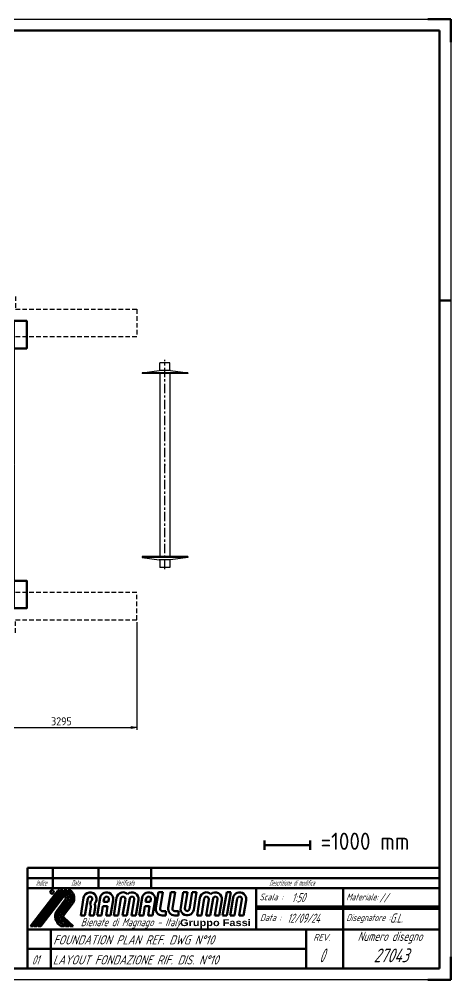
# Model space of a CAD drawing. Header units: millimetres. Extents: x 0 to 42000, y 0 to 21000.
# Drawn here: x 32568 to 42000, y 0 to 21000 of the extents above; entities that cross this region are included whole.
import ezdxf
from ezdxf.enums import TextEntityAlignment as Align

# ---------------------------------------------------------------- set-up
doc = ezdxf.new("R2010")
doc.units = ezdxf.units.MM
doc.header["$LTSCALE"] = 50
for name, pattern in [('ACISOWELD', [3, 2, -1]), ('AM_ISO08W050x2', [9, 6, -0.75, 1.5, -0.75]), ('CENTER', [7, 4, -1, 1, -1]), ('DAPIANO', [0])]:
    doc.linetypes.add(name, pattern=pattern)
for name, color, linetype, lineweight in [('AM_0', 7, 'Continuous', 50), ('AM_3', 6, 'ACISOWELD', 25), ('AM_4', 3, 'Continuous', 25), ('AM_5', 3, 'Continuous', 25), ('AM_7', 4, 'CENTER', 25), ('AM_BOR', 7, 'Continuous', 50)]:
    doc.layers.add(name, color=color, linetype=linetype, lineweight=lineweight)
doc.styles.get("Standard").update_dxf_attribs({"font": 'ISOCP.SHX'})
doc.dimstyles.new('AM_ISO$0', dxfattribs={"dimtxt": 3.5, "dimasz": 2.5, "dimexe": 1, "dimexo": 1, "dimgap": 1, "dimtad": 1, "dimdsep": 46, "dimtxsty": 'Standard', "dimblk": 'CLOSED', "dimcen": 0, "dimclrd": 256, "dimclre": 256, "dimclrt": 2, "dimadec": 0, "dimazin": 2, "dimtp": 0.1, "dimtm": 0.1, "dimtfac": 0.71, "dimtmove": 0, "dimatfit": 3, "dimfxl": 0, "dimlwd": -1, "dimlwe": -1, "dimarcsym": 1})

# ---------------------------------------------------------------- blocks, each defined once
blk = doc.blocks.new('A2-A1')
for p, q in [((835, 415), (5, 415)), ((835, 5), (835, 415)), ((5, 5), (835, 5))]:
    blk.add_line(p, q)
at = {"color": 2}
blk.add_line((840, 297), (835, 297), dxfattribs=at)
at = {"layer": 'AM_BOR', "color": 1, "lineweight": 25}
for p, q in [((0, 420), (840, 420)), ((840, 420), (840, 0)), ((840, 0), (0, 0))]:
    blk.add_line(p, q, dxfattribs=at)
at = {"layer": 'AM_BOR'}
for p, q in [((840, 420), (830, 420)), ((840, 410), (840, 420)), ((840, 0), (840, 10)), ((840, 0), (830, 0))]:
    blk.add_line(p, q, dxfattribs=at)
blk = doc.blocks.new('RAMALLUMIN')
at = {"color": 7, "linetype": 'Continuous'}
for p, q in [((0, 44), (-180, 44)), ((-169, 44), (-169, 35)), ((-149, 44), (-149, 35)), ((-126, 44), (-126, 35)), ((0, 35), (-180, 35)), ((-80, 35), (-80, 17)), ((-42, 35), (-42, 27)), ((-155.54, 30.83), (-156.78, 23.17)), ((-153.69, 30.53), (-154.91, 23.17)), ((-152.41, 29.4), (-152.67, 27.78)), ((-148.31, 30.83), (-149.55, 23.17)), ((-146.45, 30.58), (-146.78, 29.06)), ((-144.49, 30.12), (-144.76, 29.06)), ((-142.63, 29.88), (-143.79, 23.17)), ((-141.08, 30.83), (-142.32, 23.17)), ((-139.23, 30.53), (-140.45, 23.17)), ((-137.24, 30.2), (-138.43, 23.17)), ((-135.34, 30.53), (-136.56, 23.17)), ((-133.36, 30.2), (-134.54, 23.17)), ((-131.51, 29.88), (-132.67, 23.17)), ((-129.96, 30.83), (-131.2, 23.17)), ((-128.11, 30.58), (-128.43, 29.06)), ((-126.14, 30.12), (-126.41, 29.06)), ((-124.28, 29.88), (-125.44, 23.17)), ((-123.93, 26.54), (-122.77, 33.25)), ((-122.77, 33.25), (-120.9, 33.25)), ((-122.08, 26.21), (-120.9, 33.25)), ((-118.5, 26.53), (-117.34, 33.25)), ((-117.34, 33.25), (-115.47, 33.25)), ((-116.65, 26.21), (-115.47, 33.25)), ((-113.07, 26.54), (-111.91, 33.25)), ((-111.91, 33.25), (-110.04, 33.25)), ((-111.22, 26.21), (-110.04, 33.25)), ((-109.24, 25.88), (-108.02, 33.25)), ((-108.02, 33.25), (-106.15, 33.25)), ((-107.39, 25.59), (-106.15, 33.25)), ((-104.64, 30.83), (-105.88, 23.17)), ((-102.79, 30.53), (-104.01, 23.17)), ((-100.81, 30.2), (-101.99, 23.17)), ((-98.91, 30.53), (-100.12, 23.17)), ((-96.92, 30.2), (-98.1, 23.17)), ((-95.07, 29.88), (-96.23, 23.17)), ((-92.96, 33.25), (-94.76, 23.17)), ((-92.96, 33.25), (-91.09, 33.25)), ((-91.09, 33.25), (-92.89, 23.17)), ((-90.18, 30.83), (-91.42, 23.17)), ((-88.33, 30.53), (-89.55, 23.17)), ((-86.35, 30.2), (-87.53, 23.17)), ((-84.5, 29.88), (-85.66, 23.17)), ((-152.3, 26.83), (-152.89, 23.17)), ((-150.46, 26.52), (-151.02, 23.17)), ((-147.08, 27.2), (-147.68, 23.17)), ((-145.06, 27.2), (-147.08, 27.2)), ((-144.76, 29.06), (-146.78, 29.06)), ((-145.06, 27.2), (-145.66, 23.17)), ((-128.73, 27.2), (-129.33, 23.17)), ((-126.71, 27.2), (-128.73, 27.2)), ((-126.41, 29.06), (-128.43, 29.06)), ((-126.71, 27.2), (-127.31, 23.17)), ((-42, 26), (-42, 0)), ((-154.91, 23.17), (-156.78, 23.17)), ((-152.89, 23.17), (-151.02, 23.17)), ((-149.55, 23.17), (-147.68, 23.17)), ((-145.66, 23.17), (-143.79, 23.17)), ((-142.32, 23.17), (-140.45, 23.17)), ((-138.43, 23.17), (-136.56, 23.17)), ((-134.54, 23.17), (-132.67, 23.17)), ((-131.2, 23.17), (-129.33, 23.17)), ((-127.31, 23.17), (-125.44, 23.17)), ((-121.09, 25.04), (-119.51, 25.04)), ((-121.09, 23.17), (-119.51, 23.17)), ((-119.51, 25.04), (-119.51, 23.17)), ((-115.66, 25.04), (-114.08, 25.04)), ((-115.66, 23.17), (-114.08, 23.17)), ((-114.08, 25.04), (-114.08, 23.17)), ((-105.88, 23.17), (-104.01, 23.17)), ((-101.99, 23.17), (-100.12, 23.17)), ((-98.1, 23.17), (-96.23, 23.17)), ((-94.76, 23.17), (-92.89, 23.17)), ((-91.42, 23.17), (-89.55, 23.17)), ((-87.53, 23.17), (-85.66, 23.17)), ((0, 17), (-180, 17)), ((-169.8, 0), (-169.8, 17)), ((-58.25, 17), (-58.25, 0))]:
    blk.add_line(p, q, dxfattribs=at)
at = {"linetype": 'DAPIANO'}
blk.add_line((-180, 44), (-180, 0), dxfattribs=at)
at = {"color": 3, "linetype": 'Continuous'}
for p, q in [((0, 39.5), (-180, 39.5)), ((-166.96, 33.81), (-178.74, 18.46)), ((-165.81, 33.8), (-177.59, 18.46)), ((-165.67, 34.09), (-164.52, 34.09)), ((-163.37, 31.08), (-165.67, 34.09)), ((-162.64, 31.63), (-164.52, 34.09)), ((-163.97, 34.09), (-162.83, 34.09)), ((-162.3, 31.9), (-163.97, 34.09)), ((-161.58, 32.45), (-162.83, 34.09)), ((-162.28, 34.09), (-161.13, 34.09)), ((-161.23, 32.72), (-162.28, 34.09)), ((-160.51, 33.27), (-161.13, 34.09)), ((-165.54, 33.45), (-177.05, 18.46)), ((-164.96, 32.7), (-175.89, 18.46)), ((-164.69, 32.34), (-175.35, 18.46)), ((-164.12, 31.59), (-174.2, 18.46)), ((-167.09, 25.36), (-163.37, 30.21)), ((-162.64, 29.66), (-166.37, 24.8)), ((-164.96, 32.7), (-165.54, 33.45)), ((-164.12, 31.59), (-164.69, 32.34)), ((-162.3, 29.39), (-166.02, 24.54)), ((-161.58, 28.83), (-165.3, 23.99)), ((-164.96, 23.72), (-161.23, 28.57)), ((-160.51, 28.01), (-164.24, 23.17)), ((0, 27), (-80, 27)), ((0, 26), (-80, 26)), ((-165.05, 21.2), (-162.02, 18.46)), ((-164.76, 21.52), (-161.38, 18.46)), ((-164.15, 22.19), (-160.02, 18.46)), ((-177.59, 18.46), (-178.74, 18.46)), ((-175.89, 18.46), (-177.05, 18.46)), ((-174.2, 18.46), (-175.35, 18.46)), ((-166.56, 19.52), (-165.39, 18.46)), ((-165.95, 20.2), (-164.03, 18.46)), ((-165.66, 20.52), (-163.38, 18.46)), ((-164.03, 18.46), (-165.39, 18.46)), ((-162.02, 18.46), (-163.38, 18.46)), ((-160.02, 18.46), (-161.38, 18.46)), ((-180, 8.5), (-58.25, 8.5))]:
    blk.add_line(p, q, dxfattribs=at)
blk.add_circle((-169.27, 33.38), 0.797, dxfattribs=at)
for centre, radius, start, end in [((-166.39, 33.38), 0.716, 37.0199, 142.98), ((-163.94, 30.65), 0.714, 322.471, 37.437), ((-163.93, 30.65), 1.62, 322.481, 37.4257), ((-163.94, 30.65), 2.06, 322.479, 37.4362), ((-163.94, 30.65), 2.97, 322.454, 37.471), ((-163.94, 30.65), 3.41, 322.445, 37.4711), ((-163.94, 30.65), 4.32, 322.454, 37.4451), ((-163.67, 22.73), 4.32, 142.447, 227.885), ((-163.67, 22.73), 3.41, 142.481, 227.842), ((-163.67, 22.73), 2.97, 142.472, 227.803), ((-163.67, 22.73), 2.06, 142.454, 227.876), ((-163.67, 22.73), 1.63, 142.445, 227.849), ((-163.67, 22.73), 0.722, 142.454, 227.902)]:
    blk.add_arc(centre, radius, start, end, dxfattribs=at)
at = {"color": 7, "linetype": 'Continuous'}
for centre, radius, start, end in [((-152.7, 30.37), 2.88, 313.405, 170.827), ((-152.7, 30.37), 1.01, 286.495, 170.628), ((-145.47, 30.37), 2.88, 350.208, 170.835), ((-145.47, 30.37), 1.01, 345.758, 168.018), ((-138.24, 30.37), 2.88, 47.375, 170.82), ((-138.24, 30.37), 1.01, 350.428, 170.643), ((-134.35, 30.37), 2.88, 350.199, 132.556), ((-134.35, 30.37), 1.01, 350.428, 170.634), ((-127.12, 30.37), 2.88, 350.208, 170.835), ((-127.12, 30.37), 1.01, 345.758, 168.018), ((-101.8, 30.37), 2.88, 47.375, 170.82), ((-101.8, 30.37), 1.01, 350.428, 170.634), ((-97.91, 30.37), 2.88, 350.208, 132.556), ((-97.91, 30.37), 1.01, 350.409, 170.661), ((-87.34, 30.37), 2.88, 350.218, 170.81), ((-87.34, 30.37), 1.01, 350.428, 170.643), ((-153.3, 26.99), 1.01, 350.897, 51.1434), ((-153.3, 26.99), 2.88, 350.481, 26.4345), ((-121.09, 26.05), 2.88, 170.208, 270), ((-121.09, 26.05), 1.01, 170.428, 270), ((-115.66, 26.05), 2.88, 170.218, 270), ((-115.66, 26.05), 1.01, 170.428, 270), ((-110.23, 26.05), 2.88, 170.208, 350.827), ((-110.23, 26.05), 1.01, 170.428, 350.643)]:
    blk.add_arc(centre, radius, start, end, dxfattribs=at)
at = {"color": 1, "linetype": 'Continuous', "oblique": 20, "width": 0.5}
for s, p in [('Indice', (-174, 36.1)), ('Data', (-159, 36.1)), ('Verificato', (-137.5, 36.1)), ('Descrizione di modifica', (-64.47, 36.1))]:
    blk.add_text(s, height=2.5, dxfattribs=at).set_placement(p, align=Align.CENTER)
at = {"color": 3, "linetype": 'Continuous'}
blk.add_text('R', height=0.864, dxfattribs=at).set_placement((-169.52, 32.95))
at = {"color": 3, "linetype": 'Continuous', "oblique": 20}
for s, height, width, p in [('Scala :', 3, 0.75, (-78.7, 29.73)), ('Materiale:', 3, 0.7, (-40.72, 29.73)), ('Bienate di Magnago - Italy', 3.5, 0.7, (-156.78, 18.44)), ('Data :', 3, 0.75, (-78.46, 20.68)), ('Disegnatore :', 3, 0.7, (-40.72, 20.68)), ('Numero disegno', 4, 0.8, (-35.74, 11.99))]:
    blk.add_text(s, height=height, dxfattribs=dict(at, width=width)).set_placement(p)
blk.add_text('REV.', height=3, dxfattribs=at).set_placement((-55.15, 12.04))
at = {"color": 2, "insert": (-113.34, 17.57), "char_height": 3, "attachment_point": 7}
blk.add_mtext('{\\fArial Black|b1|i0|c0|p34;Gruppo Fassi}', dxfattribs=at)
at = {"color": 3, "linetype": 'Continuous', "oblique": 20, "width": 0.7}
for tag, p in [('INDICE', (-174.38, 40.36)), ('DATAREV', (-158.57, 40.36)), ('VERIFICATO', (-137.17, 40.36)), ('DESCRIZMOD', (-62.08, 40.36))]:
    blk.add_attdef(tag, text='', height=2.5, dxfattribs=at).set_placement(p, align=Align.CENTER)
at = {"color": 2, "linetype": 'Continuous', "oblique": 20, "width": 0.7}
for tag, p in [('GEN-TITLE-SCA', (-64.53, 28.92)), ('MATERIALE', (-26.31, 28.88)), ('DATA', (-66.53, 19.91)), ('DISEGN.', (-21.62, 20)), ('P1', (-178.08, 10.45)), ('P2', (-178.08, 1.7))]:
    blk.add_attdef(tag, p, '', height=4, dxfattribs=at)
at = {"color": 7, "linetype": 'Continuous', "oblique": 20, "width": 0.85}
for tag, p in [('DESCRIZIONE1', (-167.25, 10.45)), ('DESCRIZIONE2', (-167.97, 1.7))]:
    blk.add_attdef(tag, p, '', height=4, dxfattribs=at)
at = {"color": 7, "linetype": 'Continuous', "oblique": 20}
for tag, width, p in [('REV', 0.55, (-51.41, 2.68)), ('DISEGNO', 0.8, (-21.14, 2.68))]:
    blk.add_attdef(tag, text='', height=6, dxfattribs=dict(at, width=width)).set_placement(p, align=Align.CENTER)
blk = doc.blocks.new('_Closed')
at = {"color": 0, "linetype": 'ByBlock', "lineweight": -2}
for p, q in [((-1, 0.17), (0, 0)), ((-1, 0.17), (-1, -0.17)), ((0, 0), (-1, -0.17)), ((0, 0), (-1, 0))]:
    blk.add_line(p, q, dxfattribs=at)
blk = doc.blocks.new('*D39')
at = {"layer": 'AM_5', "transparency": 16777216}
for p, q in [((31843, 7773), (31843, 5463)), ((35138, 7818), (35138, 5463)), ((31968, 5513), (35013, 5513))]:
    blk.add_line(p, q, dxfattribs=at)
at = {"layer": 'Defpoints', "color": 0, "transparency": 16777216}
for p in [(31843, 7823), (35138, 7868), (35138, 5513)]:
    blk.add_point(p, dxfattribs=at)
at = {"layer": 'AM_5', "transparency": 16777216, "xscale": 125, "yscale": 125, "zscale": 125, "rotation": 180}
blk.add_blockref('_Closed', (31843, 5513), dxfattribs=at)
at = {"layer": 'AM_5', "transparency": 16777216, "xscale": 125, "yscale": 125, "zscale": 125}
blk.add_blockref('_Closed', (35138, 5513), dxfattribs=at)
at = {"layer": 'AM_5', "color": 2, "transparency": 16777216, "insert": (33490, 5651), "char_height": 175, "attachment_point": 5}
blk.add_mtext('3295', dxfattribs=at)
blk = doc.blocks.new('P XX')
at = {"layer": 'AM_0', "color": 3}
for p, q in [((0, -2640), (0, 490)), ((0, 490), (120, 490)), ((600, -2040), (600, -2640)), ((0, -2640), (120, -2640))]:
    blk.add_line(p, q, dxfattribs=at)
for points in [[(120, -2040), (600, -2040), (600, 490), (120, 490)], [(120, -2640), (880, -2640), (880, -2040), (120, -2040)]]:
    blk.add_lwpolyline(points, close=True, dxfattribs=at)
blk = doc.blocks.new('TC1000-4000')
at = {"layer": 'AM_3'}
for points in [[(455, 3678), (1055, 3678), (1055, 3395), (3705, 3395), (3705, 2795), (455, 2795), (455, 3678)], [(455, -3678), (1055, -3678), (1055, -3395), (3705, -3395), (3705, -2795), (455, -2795), (455, -3678)]]:
    blk.add_lwpolyline(points, dxfattribs=at)
for points in [[(-1640, 3390), (360, 3390), (360, 2770), (-1640, 2770)], [(-1640, -2770), (360, -2770), (360, -3390), (-1640, -3390)]]:
    blk.add_lwpolyline(points, close=True, dxfattribs=at)
at = {"layer": 'AM_0', "xscale": -1, "rotation": 180}
blk.add_blockref('P XX', (420, 500), dxfattribs=at)
at = {"layer": 'AM_0'}
blk.add_blockref('P XX', (420, -500), dxfattribs=at)
blk = doc.blocks.new('SUBBIO 1000X4000')
at = {"layer": 'AM_4', "color": 1}
for p, q in [((-110, 2070), (-110, 2240)), ((110, 2240), (-110, 2240)), ((110, 2070), (110, 2240)), ((-500, 2020), (-125, 2070)), ((500, 2020), (-500, 2020)), ((-500, 2020), (-500, 2000)), ((500, 2000), (-500, 2000)), ((125, 2070), (-125, 2070)), ((-110, 2000), (-110, -2000)), ((110, 2000), (110, -2000)), ((125, 2070), (500, 2020)), ((500, 2020), (500, 2000)), ((500, -2000), (-500, -2000)), ((-500, -2000), (-500, -2020)), ((500, -2020), (-500, -2020)), ((-500, -2020), (-125, -2070)), ((125, -2070), (-125, -2070)), ((-110, -2070), (-110, -2240)), ((110, -2070), (110, -2240)), ((500, -2020), (125, -2070)), ((500, -2000), (500, -2020)), ((110, -2240), (-110, -2240))]:
    blk.add_line(p, q, dxfattribs=at)
at = {"layer": 'AM_7'}
blk.add_line((0, -2274), (0, 2299), dxfattribs=at)
at = {"layer": 'AM_7', "linetype": 'AM_ISO08W050x2'}
blk.add_line((12, 0), (-12, 0), dxfattribs=at)

msp = doc.modelspace()

# ---------------------------------------------------------------- linework, layer by layer
at = {"layer": 'AM_0'}
for p, q in [((37925.37, 2844.17), (37925.37, 3044.17)), ((37925.37, 2944.17), (38925.37, 2944.17)), ((38925.37, 2844.17), (38925.37, 3044.17))]:
    msp.add_line(p, q, dxfattribs=at)

# ---------------------------------------------------------------- block references
at = {"layer": 'AM_0', "lineweight": 0, "xscale": 50, "yscale": 50, "zscale": 50}
msp.add_blockref('A2-A1', (0, 0), dxfattribs=at)
at = {"layer": 'AM_0'}
for name, p in [('TC1000-4000', (31432.809, 11263.433)), ('SUBBIO 1000X4000', (35751.962, 11251.153))]:
    msp.add_blockref(name, p, dxfattribs=at)
at = {"layer": 'AM_0', "lineweight": 0}
ref = msp.add_blockref('RAMALLUMIN', (41750, 250), dxfattribs=dict(at, xscale=50, yscale=50, zscale=50))
ref.add_attrib('MATERIALE', '//', (40434.544, 1693.981), dxfattribs={"layer": '0', "color": 2, "linetype": 'Continuous', "height": 200, "oblique": 20, "width": 0.7})
ref.add_attrib('DISEGN.', 'G.L.', (40668.984, 1249.987), dxfattribs={"layer": '0', "color": 2, "linetype": 'Continuous', "height": 200, "oblique": 20, "width": 0.7})
ref.add_attrib('DISEGNO', '27043', dxfattribs={"layer": '0', "color": 7, "linetype": 'Continuous', "height": 300, "oblique": 20, "width": 0.8}).set_placement((40692.913, 383.842), align=Align.CENTER)
ref.add_attrib('GEN-TITLE-SCA', '1:50', (38523.61, 1696.073), dxfattribs={"layer": '0', "color": 2, "linetype": 'Continuous', "height": 200, "oblique": 20, "width": 0.7})
ref.add_attrib('DATA', '12/09/24', (38423.61, 1245.483), dxfattribs={"layer": '0', "color": 2, "linetype": 'Continuous', "height": 200, "oblique": 20, "width": 0.7})
ref.add_attrib('REV', '0', dxfattribs={"layer": '0', "color": 7, "linetype": 'Continuous', "height": 300, "oblique": 20, "width": 0.55}).set_placement((39179.409, 383.842), align=Align.CENTER)
ref.add_attrib('P2', '01', (32846.029, 334.944), dxfattribs={"layer": '0', "color": 2, "linetype": 'Continuous', "height": 200, "oblique": 20, "width": 0.7})
ref.add_attrib('DESCRIZIONE2', 'LAYOUT FONDAZIONE RIF. DIS. N°10', (33300.919, 334.944), dxfattribs={"layer": '0', "color": 2, "linetype": 'Continuous', "height": 200, "oblique": 20, "width": 0.9})
ref.add_attrib('DESCRIZIONE1', 'FOUNDATION PLAN REF. DWG N°10', (33310.182, 772.36), dxfattribs={"layer": '0', "color": 2, "linetype": 'Continuous', "height": 200, "oblique": 20, "width": 0.9})

# ---------------------------------------------------------------- texts
at = {"layer": 'AM_5', "color": 2}
msp.add_text('=1000 mm', height=375, dxfattribs=at).set_placement((40124.887, 3028.209), align=Align.MIDDLE_CENTER)

# ---------------------------------------------------------------- dimensions: what is measured, and where the dimension line sits
at = {"layer": 'AM_5'}
dim = msp.add_linear_dim(base=(35137.812, 5513.433), p1=(31842.809, 7823.433), p2=(35137.812, 7868.43), dimstyle='AM_ISO$0', override={"dimscale": 50, "dimtix": 1}, dxfattribs=at)
dim.commit()
dim.dimension.update_dxf_attribs({"geometry": '*D39', "text_midpoint": (33490.311, 5650.95)})

doc.saveas('drawing.dxf')
